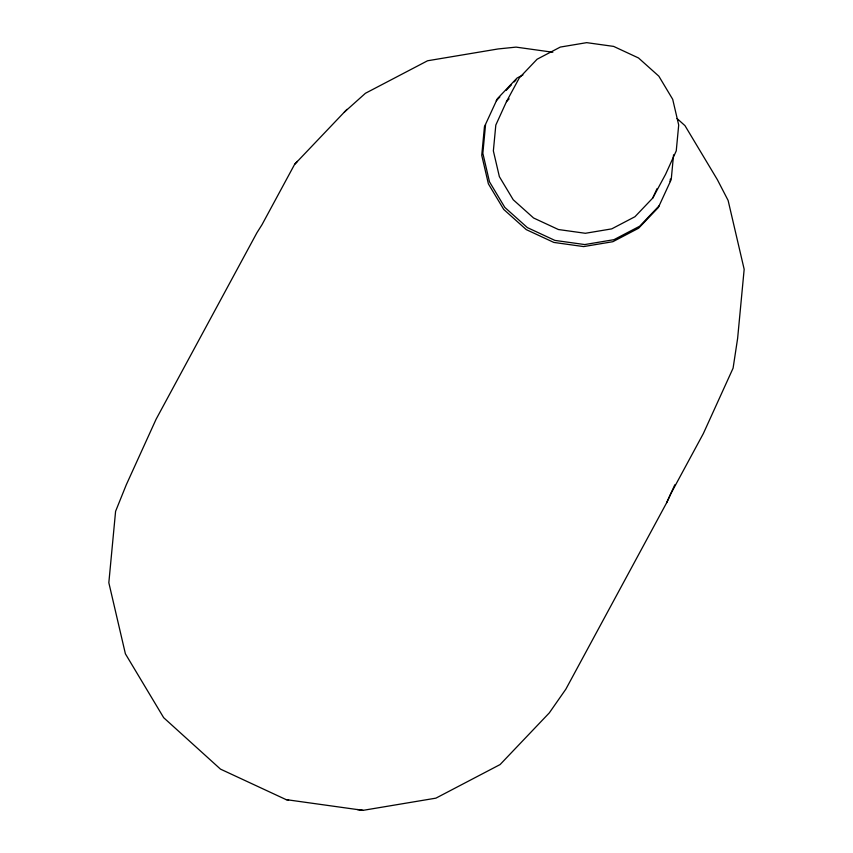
<?xml version="1.0" encoding="UTF-8"?>
<svg xmlns="http://www.w3.org/2000/svg" width="853" height="853" viewBox="0 0 853 853"><rect width="100%" height="100%" fill="white"/><g stroke="black" fill="none" stroke-linecap="round" stroke-linejoin="round"><path stroke-width="1.28" d="M485.549 124.677L482.841 153.295L489.483 181.806L504.827 207.418L527.367 227.602L554.908 240.407L584.753 244.566L613.968 239.672L639.697 226.205L659.422 205.488M670.127 181.572L670.373 178.97M673.561 154.83L671.226 179.546L658.335 207.514L638.598 228.231L612.87 241.698L583.655 246.581L553.821 242.423L526.28 229.628L503.728 209.433L488.385 183.832L481.742 155.321L484.451 126.692L497.342 98.735L517.078 78.018L522.921 74.957M506.469 101.646L495.817 125.06L493.365 150.906L499.368 176.646L513.218 199.751L533.562 217.984L558.427 229.532L585.361 233.285L611.729 228.871L634.963 216.715L652.769 198.024L665.596 174.289L676.248 150.874L678.7 125.028L672.697 99.3L658.847 76.184L638.492 57.961L613.638 46.403L586.704 42.65L560.336 47.064L537.102 59.22L519.296 77.922L506.469 101.646L509.134 98.841M652.769 198.024L657.034 188.652M297.441 161.356L294.616 164.362L261.978 224.734L256.934 232.73L156.088 419.249L126.265 484.835L115.592 511.31L108.832 582.716L125.402 653.824L163.68 717.693L220.479 769.118L286.096 799.613L363.037 810.35L435.904 798.152L500.093 764.565L549.3 712.895L565.859 689.16L666.705 502.652L674.84 484.76M666.705 502.652L670.703 493.951L703.341 433.58L733.09 368.165L737.621 338.406L744.168 269.292L728.121 200.455L717.405 179.748L684.97 125.636L677.026 118.524M344.367 112.116L365.447 93.265L427.577 60.766L498.109 48.952L516.065 47.118L552.84 52.246M294.616 164.362L346.979 109.344M496.254 100.75L499.837 96.986M506.117 90.397L511.501 84.746M514.188 81.92L515.98 80.033M357.194 809.518L363.037 810.35M286.096 799.613L288.613 799.975"/></g></svg>
